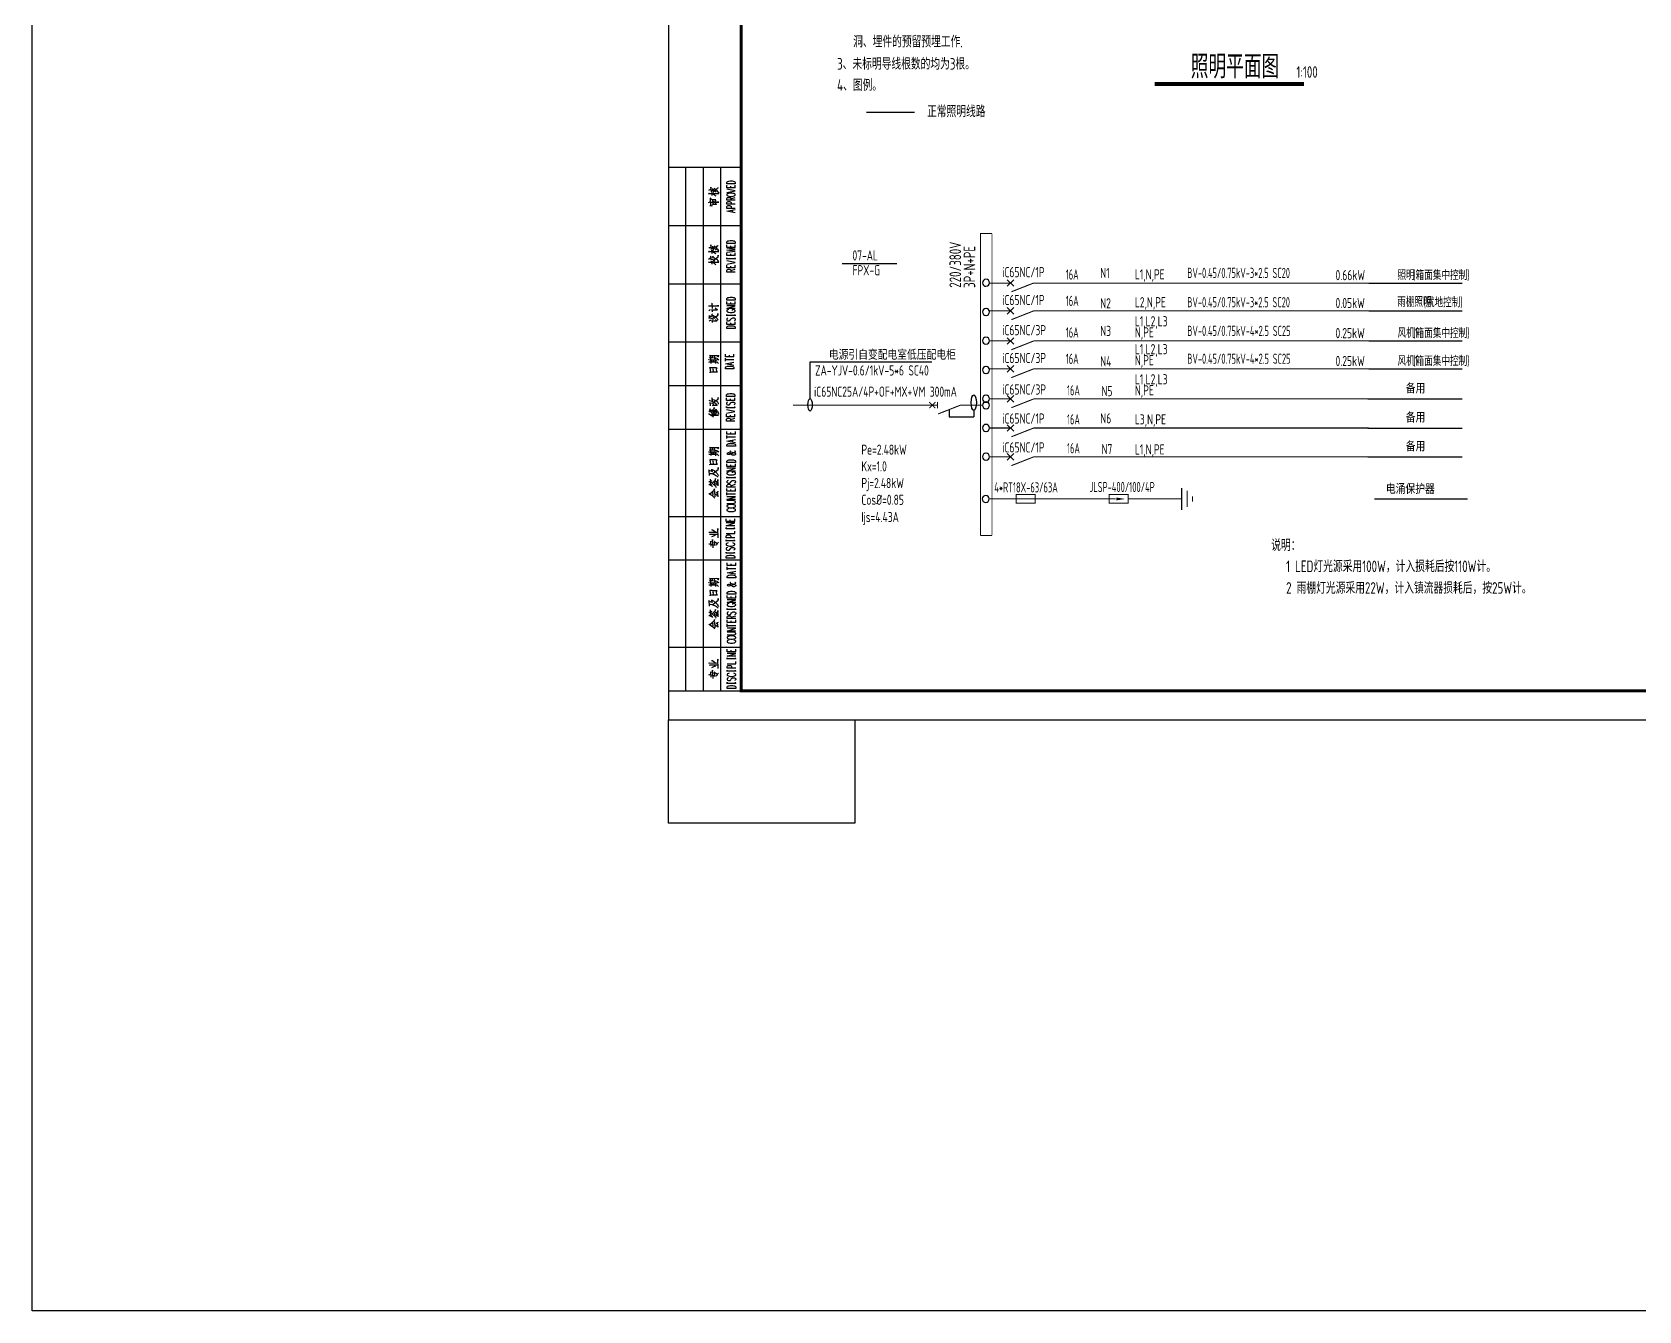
# Model space of a CAD drawing. Extents: x 4830845 to 5141198, y -443067 to -268177.
# Drawn here: x 4832605 to 4887868, y -443067 to -399080 of the extents above; entities that cross this region are included whole.
import ezdxf
from ezdxf.enums import TextEntityAlignment as Align

# ---------------------------------------------------------------- set-up
doc = ezdxf.new("R2010")
doc.units = 0
doc.header["$LTSCALE"] = 1000
doc.header["$MEASUREMENT"] = 0
doc.layers.get('0').update_dxf_attribs({"linetype": 'CONTINUOUS'})
doc.layers.add('_0', color=7, linetype='CONTINUOUS', lineweight=25)
for name, color, linetype in [('DIM_SYMB', 3, 'CONTINUOUS'), ('ELEMENT', 3, 'CONTINUOUS'), ('PUB_TITLE', 4, 'CONTINUOUS'), ('TEL_TAB', 7, 'CONTINUOUS'), ('WIRE-照明', 1, 'CONTINUOUS'), ('WIRE-系统', 4, 'CONTINUOUS'), ('建筑底图', 251, 'CONTINUOUS'), ('电气', 3, 'CONTINUOUS'), ('电气文字', 7, 'CONTINUOUS'), ('电气表格', 7, 'CONTINUOUS')]:
    doc.layers.add(name, color=color, linetype=linetype)
doc.styles.add('SCEI', font='sceie.shx', dxfattribs={"width": 0.75, "bigfont": 'sceic.shx'})
doc.styles.get("Standard").update_dxf_attribs({"font": 'GBENOR', "bigfont": 'GBCBIG'})

# ---------------------------------------------------------------- blocks, each defined once
blk = doc.blocks.new('A$C04D97144')
for p, q in [((6, 0), (6, 180)), ((12, 0), (12, 180)), ((18, 0), (18, 180)), ((0, 160), (25, 160)), ((0, 140), (25, 140)), ((0, 120), (25, 120)), ((0, 105), (25, 105)), ((0, 90), (25, 90)), ((0, 60), (25, 60)), ((0, 45), (25, 45)), ((0, 15), (25, 15))]:
    blk.add_line(p, q)
blk.add_lwpolyline([(0, 180), (0, 0), (25, 0), (25, 180)], close=True)
for points in [[(13.86, 172.15), (14.14, 172.35), (14.27, 172.38), (14.34, 172.35)], [(14.77, 171.68), (14.55, 173.26), (14.52, 173.14), (14.6, 172.92)], [(14.74, 172.24), (14.91, 172.21), (15.58, 171.72), (15.62, 171.68), (15.41, 172.54)], [(14.8, 171.44), (14.97, 170.34)], [(15.05, 172.71), (15.19, 172.68), (15.62, 172.35), (15.65, 172.32), (15.93, 172.07), (16.21, 171.79), (16.46, 171.47)], [(15.19, 171.05), (15.54, 171.41)], [(15.62, 172.92), (15.82, 172.82), (16.28, 172.49), (16.56, 172.15), (16.86, 171.79), (17.09, 171.47), (17.27, 171.22)], [(16.39, 172.38), (16.86, 172.95), (17.09, 173.06), (16.81, 172.89)], [(22.97, 174.41), (20.03, 174.41), (20.03, 174.9), (20.17, 175.1), (20.47, 175.24), (20.72, 175.32), (21.18, 175.38), (21.87, 175.38), (22.28, 175.32), (22.58, 175.24), (22.83, 175.1), (22.97, 174.9), (22.97, 174.41), (22.97, 174.41)], [(22.97, 173), (20.03, 173), (20.03, 173.91)], [(20.03, 171.46), (22.97, 172.02), (20.03, 172.59)], [(21.43, 173), (21.43, 173.56)], [(22.97, 173), (22.97, 173.91)], [(13.78, 167.95), (14.06, 168.13), (14.27, 168.19)], [(13.81, 170.94), (13.95, 171.05), (13.92, 171.02), (17.27, 171.02), (17, 170.98), (16.72, 171.02)], [(14.27, 166.93), (14.52, 166.93), (14.71, 166.88), (14.91, 166.82), (15.05, 166.76)], [(14.56, 166.93), (14.41, 169.49), (14.31, 169.43), (14.77, 169.08)], [(14.66, 168.06), (14.71, 168.13), (17.28, 168.09), (17.03, 168.05), (16.72, 168.09)], [(16.18, 168.75), (16.32, 168.86), (14.97, 169.04), (15.08, 169.08), (15.27, 167.31)], [(14.99, 171.05), (15.44, 170.8), (15.79, 170.59), (16.04, 170.42), (16.29, 170.2)], [(15.02, 167.18), (15.27, 167.25), (16.53, 167.36), (16.29, 167.32), (16.18, 168.75), (16.15, 168.58), (16.21, 168.27)], [(15.73, 167.59), (15.62, 168.61)], [(20.03, 170.48), (20.17, 170.34), (20.47, 170.2), (20.72, 170.14), (21.18, 170.06), (21.87, 170.06), (22.28, 170.14), (22.58, 170.2), (22.83, 170.34), (22.97, 170.48), (22.97, 170.77), (22.83, 170.91), (22.58, 171.05), (22.28, 171.11), (21.87, 171.19), (21.18, 171.19), (20.72, 171.11), (20.47, 171.05), (20.17, 170.91), (20.03, 170.77), (20.03, 170.48), (20.03, 170.48)], [(22.97, 168.74), (20.03, 168.74), (20.03, 169.37), (20.17, 169.57), (20.33, 169.65), (20.58, 169.71), (20.88, 169.71), (21.18, 169.65), (21.27, 169.57), (21.43, 169.37), (21.43, 168.74)], [(22.97, 167.34), (20.03, 167.34), (20.03, 167.97), (20.17, 168.17), (20.33, 168.24), (20.58, 168.31), (21.02, 168.31), (21.27, 168.24), (21.43, 168.17), (21.57, 167.97), (21.57, 167.34)], [(22.97, 165.93), (20.03, 165.93), (20.03, 166.57), (20.17, 166.77), (20.33, 166.84), (20.58, 166.92), (21.02, 166.92), (21.27, 166.84), (21.43, 166.77), (21.57, 166.57), (21.57, 165.93)], [(21.43, 169.23), (22.97, 169.71)], [(22.97, 164.39), (20.03, 164.95), (22.97, 165.52)], [(21.98, 164.61), (21.98, 165.3)], [(22.97, 153.91), (20.03, 153.91), (20.03, 154.4), (20.17, 154.6), (20.47, 154.74), (20.72, 154.82), (21.18, 154.88), (21.87, 154.88), (22.28, 154.82), (22.58, 154.74), (22.83, 154.6), (22.97, 154.4), (22.97, 153.91), (22.97, 153.91)], [(13.81, 151.05), (13.95, 151.16), (13.92, 151.13), (17.27, 151.13), (17, 151.1), (16.72, 151.13)], [(13.86, 152.26), (14.14, 152.46), (14.27, 152.49), (14.34, 152.46)], [(14.71, 148.1), (14.52, 149.54), (14.49, 149.43), (14.55, 149.29)], [(14.77, 151.79), (14.55, 153.37), (14.52, 153.26), (14.6, 153.03)], [(14.74, 152.35), (14.91, 152.32), (15.58, 151.84), (15.62, 151.79), (15.41, 152.67)], [(14.8, 151.55), (14.97, 150.45)], [(14.91, 149.01), (15.22, 149.35), (15.36, 149.43), (15.54, 149.54)], [(14.99, 151.16), (15.44, 150.91), (15.79, 150.7), (16.04, 150.53), (16.29, 150.31)], [(15.05, 152.82), (15.19, 152.81), (15.62, 152.46), (15.65, 152.43), (15.93, 152.18), (16.21, 151.9), (16.46, 151.58)], [(15.19, 151.16), (15.54, 151.52)], [(15.62, 153.03), (15.82, 152.95), (16.28, 152.6), (16.56, 152.26), (16.86, 151.9), (17.09, 151.58), (17.27, 151.33)], [(15.73, 148.21), (15.79, 148.3), (17.09, 149.29), (17.12, 149.82), (17.03, 149.32), (16.92, 149.18)], [(16.39, 152.49), (16.86, 153.06), (17.09, 153.17), (16.81, 153)], [(22.97, 152.51), (20.03, 152.51), (20.03, 153.42)], [(20.03, 150.83), (22.97, 151.18), (20.03, 151.52), (22.97, 151.88), (20.03, 152.23)], [(22.97, 149.7), (20.03, 149.7), (20.03, 150.61)], [(21.43, 152.51), (21.43, 153.06)], [(21.43, 149.7), (21.43, 150.26)], [(22.97, 152.51), (22.97, 153.42)], [(22.97, 149.7), (22.97, 150.61)], [(13.81, 148.52), (14.06, 148.69), (14.23, 148.76), (14.41, 148.76)], [(13.81, 147.36), (13.98, 147.5), (13.92, 147.45), (17.27, 147.45), (17.06, 147.39), (16.78, 147.45)], [(14.74, 147.84), (14.94, 146.76)], [(14.91, 148.47), (15.13, 148.44), (15.54, 148.16), (15.82, 147.95), (15.93, 147.84)], [(14.94, 147.45), (15.33, 147.28), (15.68, 147.08), (15.99, 146.89), (16.28, 146.65)], [(15.08, 147.47), (15.44, 147.88)], [(15.33, 148.98), (15.57, 149.01), (15.96, 148.83), (16.28, 148.66), (16.53, 148.47), (16.72, 148.3), (16.92, 148.13), (17.09, 147.92), (17.27, 147.67)], [(20.03, 148.52), (20.03, 148.98), (20.03, 148.71), (22.89, 148.71), (22.89, 148.52), (22.89, 148.98)], [(20.03, 146.76), (22.97, 147.33), (20.03, 147.89)], [(22.97, 145.5), (20.03, 145.5), (20.03, 146.42)], [(22.97, 144.03), (20.03, 144.03), (20.03, 144.67), (20.17, 144.88), (20.33, 144.94), (20.58, 145.02), (20.88, 145.02), (21.18, 144.94), (21.27, 144.88), (21.43, 144.67), (21.43, 144.03)], [(21.43, 145.5), (21.43, 146.07)], [(21.43, 144.53), (22.97, 145.02)], [(22.97, 145.5), (22.97, 146.42)], [(15.13, 131.49), (14.99, 133.33), (14.97, 133.22), (15.02, 132.98)], [(22.97, 134.41), (20.03, 134.41), (20.03, 134.9), (20.17, 135.1), (20.47, 135.25), (20.72, 135.31), (21.18, 135.39), (21.87, 135.39), (22.28, 135.31), (22.58, 135.25), (22.83, 135.1), (22.97, 134.9), (22.97, 134.41), (22.97, 134.41)], [(22.97, 133), (20.03, 133), (20.03, 133.91)], [(21.43, 133), (21.43, 133.56)], [(22.97, 133), (22.97, 133.91)], [(13.78, 132.37), (13.98, 132.39), (17.28, 132.39), (17.06, 132.37), (16.78, 132.39)], [(13.86, 130.75), (14.14, 130.97), (14.28, 131.08), (14.45, 131.15)], [(13.92, 128.22), (14.17, 128.26), (14.45, 128.26), (14.71, 128.19), (14.97, 128.11), (15.13, 128), (15.27, 127.89), (15.41, 127.75)], [(13.98, 127.12), (14.38, 127.45), (14.55, 127.52)], [(14.14, 128.29), (14.09, 129.06), (14, 128.99), (14.23, 128.9), (14.42, 128.9), (14.6, 128.9), (14.8, 128.9), (14.88, 128.93), (14.97, 128.99), (14.99, 129.1), (15.02, 129.24), (15.02, 129.45), (14.99, 129.56), (14.94, 129.64)], [(15.16, 126.7), (15.05, 127.45), (14.94, 127.34), (15.16, 127.31), (16.67, 127.3), (16.78, 127.16), (16.18, 127.75)], [(15.13, 130.33), (15.02, 131.11), (14.97, 131.07), (16.72, 131), (16.84, 130.89), (16.04, 131.66)], [(15.51, 128.11), (15.36, 129.21), (15.27, 129.13), (15.51, 129.02), (15.79, 128.88), (16.01, 128.74), (16.21, 128.6), (16.46, 128.37), (16.7, 128.11), (16.89, 127.86), (17.03, 127.66), (17.12, 127.49)], [(15.76, 128.08), (15.76, 128.15), (17, 129.2), (17.03, 129.73), (16.95, 129.2), (16.84, 129.06)], [(22.97, 131.46), (20.03, 131.46), (22.97, 132.45), (20.03, 132.45)], [(20.72, 131.19), (20.47, 131.11), (20.17, 130.97), (20.03, 130.83), (20.03, 130.55), (20.17, 130.42), (20.47, 130.28), (20.72, 130.2), (21.18, 130.14), (21.87, 130.14), (22.28, 130.2), (22.58, 130.28), (22.83, 130.42), (22.97, 130.55), (22.97, 130.83), (22.83, 130.97), (22.58, 131.11), (22.28, 131.19), (21.87, 131.19), (21.87, 130.83)], [(20.03, 129.02), (20.03, 129.48), (20.03, 129.21), (22.89, 129.21), (22.89, 129.02), (22.89, 129.48)], [(20.47, 128.24), (20.17, 128.1), (20.03, 127.89), (20.03, 127.61), (20.17, 127.41), (20.47, 127.27), (20.72, 127.27), (21.02, 127.33), (21.18, 127.41), (21.27, 127.55), (21.57, 127.97), (21.73, 128.1), (21.87, 128.18), (22.12, 128.24), (22.58, 128.24), (22.83, 128.1), (22.97, 127.89), (22.97, 127.61), (22.83, 127.41), (22.58, 127.27)], [(22.97, 126.01), (20.03, 126.01), (20.03, 126.92)], [(22.97, 124.61), (20.03, 124.61), (20.03, 125.1), (20.17, 125.3), (20.47, 125.44), (20.72, 125.52), (21.18, 125.58), (21.87, 125.58), (22.28, 125.52), (22.58, 125.44), (22.83, 125.3), (22.97, 125.1), (22.97, 124.61), (22.97, 124.61)], [(21.43, 126.01), (21.43, 126.56)], [(22.97, 126.01), (22.97, 126.92)], [(13.75, 113.87), (13.92, 113.91), (16.13, 113.83)], [(13.92, 113.06), (14.09, 113.13), (16.21, 113.13)], [(14.14, 114.51), (14.45, 114.6), (15.08, 114.6), (15.76, 114.57), (16.18, 114.51), (16.64, 114.37), (16.92, 114.2), (17.34, 113.88)], [(14.17, 109.58), (14.45, 109.64), (15.08, 109.67), (15.73, 109.69), (15.82, 109.69), (16.28, 109.69), (16.86, 109.69), (16.67, 109.69), (16.5, 110.8), (16.7, 111.02), (16.43, 111.08), (16.1, 111.08), (15.44, 111.12), (14.77, 111.13), (14.2, 111.13), (14.28, 111.16), (14.49, 109.67)], [(14.49, 114.6), (14.34, 115.45), (14.27, 115.36), (15.13, 115.36), (15.19, 115.36), (16.46, 115.39), (16.95, 115.36), (17.23, 115.33), (17.31, 115.31), (16.95, 114.89), (17.2, 115.28)], [(14.69, 112.61), (14.52, 114.29)], [(15.16, 113.16), (15.08, 113.66)], [(15.19, 114.62), (15.11, 115.11)], [(15.51, 109.69), (15.33, 110.8), (15.3, 110.69), (15.41, 110.42)], [(15.65, 113.17), (15.57, 113.63)], [(15.93, 114.57), (15.93, 114.62), (15.85, 115.07)], [(16.29, 112.53), (16.07, 114.29), (16.04, 114.2), (16.13, 114.09)], [(16.39, 113.63), (16.72, 113.94), (16.86, 113.94), (16.61, 113.83)], [(16.46, 113.17), (16.61, 113.16), (16.89, 112.92), (17.09, 112.72), (17.23, 112.53)], [(22.54, 114.92), (19.59, 114.92), (19.59, 115.83)], [(19.59, 113.44), (19.59, 114.43)], [(19.59, 113.94), (22.54, 113.94)], [(22.54, 111.9), (19.59, 112.47), (22.54, 113.03)], [(22.54, 110.72), (19.59, 110.72), (19.59, 111.21), (19.75, 111.41), (20.05, 111.56), (20.3, 111.63), (20.75, 111.7), (21.44, 111.7), (21.85, 111.63), (22.15, 111.56), (22.4, 111.41), (22.54, 111.21), (22.54, 110.72), (22.54, 110.72)], [(21, 114.92), (21, 115.48)], [(21.55, 112.12), (21.55, 112.81)], [(22.54, 114.92), (22.54, 115.83)], [(13.84, 99.93), (14.17, 99.88), (14.63, 99.71), (15.11, 99.49), (15.41, 99.32), (15.65, 99.21), (15.85, 99.08)], [(15.16, 99.49), (14.99, 100.76), (14.97, 100.62), (15.02, 100.39)], [(15.11, 100.2), (15.27, 100.2), (15.73, 100.07), (15.99, 99.96), (16.21, 99.85), (16.42, 99.71), (16.61, 99.54), (16.81, 99.35), (16.95, 99.11), (17.09, 98.89), (17.14, 98.72), (17.2, 98.55)], [(15.54, 99.35), (15.57, 99.43), (17.09, 100.31), (17.12, 100.84), (17.03, 100.34), (16.86, 100.2)], [(22.86, 101.27), (19.92, 101.27), (19.92, 101.75), (20.06, 101.97), (20.36, 102.11), (20.61, 102.18), (21.07, 102.24), (21.76, 102.24), (22.17, 102.18), (22.47, 102.11), (22.72, 101.97), (22.86, 101.75), (22.86, 101.27), (22.86, 101.27)], [(22.86, 99.87), (19.92, 99.87), (19.92, 100.78)], [(21.32, 99.87), (21.32, 100.43)], [(22.86, 99.87), (22.86, 100.78)], [(13.78, 95.27), (13.95, 95.23), (14.41, 94.98), (14.45, 94.98), (14.8, 94.75), (15.08, 94.56), (15.3, 94.35), (15.51, 94.18)], [(13.84, 96.29), (14.27, 96.08), (14.6, 95.91), (14.85, 95.72), (14.91, 95.69), (15.11, 95.55)], [(14.38, 96.02), (14.41, 96.14), (14.28, 96.99), (14.23, 96.93), (14.63, 96.65), (14.97, 96.4), (15.19, 96.16), (15.4, 95.91), (15.58, 95.66), (15.71, 95.49)], [(14.49, 98.06), (14.34, 99.21), (14.27, 99.08), (15.25, 98.94), (15.25, 99.08), (15.36, 98.23), (15.11, 98.19), (15.41, 98.23), (16.7, 98.2)], [(14.66, 95.91), (14.69, 96.02), (15.71, 97.13), (15.68, 97.5), (15.68, 97.13), (15.57, 96.99)], [(14.74, 94.86), (17.23, 94.86), (17, 94.81), (16.57, 94.86)], [(14.83, 95.3), (16.46, 95.3), (16.28, 95.27), (16.13, 95.3)], [(15.41, 96.4), (15.51, 96.36), (15.54, 96.33), (15.76, 96.05), (15.96, 95.83), (16.1, 95.63)], [(15.76, 96.62), (15.87, 96.57), (15.93, 96.54), (16.21, 96.22), (16.24, 96.16), (16.39, 96), (16.53, 95.77), (16.67, 95.55)], [(16.81, 98.12), (16.04, 99)], [(16.1, 96.88), (16.29, 96.79), (16.57, 96.47), (16.81, 96.19), (16.95, 95.91), (17.12, 95.63), (17.23, 95.38), (17.28, 95.17)], [(20.36, 99.3), (20.06, 99.16), (19.92, 98.96), (19.92, 98.67), (20.06, 98.47), (20.36, 98.33), (20.61, 98.33), (20.91, 98.39), (21.07, 98.47), (21.16, 98.61), (21.46, 99.02), (21.62, 99.16), (21.76, 99.24), (22.01, 99.3), (22.47, 99.3), (22.72, 99.16), (22.86, 98.96), (22.86, 98.67), (22.72, 98.47), (22.47, 98.33)], [(19.92, 97.28), (19.92, 97.75), (19.92, 97.48), (22.78, 97.48), (22.78, 97.28), (22.78, 97.75)], [(19.92, 95.53), (22.86, 96.08), (19.92, 96.65)], [(22.86, 94.26), (19.92, 94.26), (19.92, 95.17)], [(21.32, 94.26), (21.32, 94.83)], [(22.86, 94.26), (22.86, 95.17)], [(22.86, 92.8), (19.92, 92.8), (19.92, 93.43), (20.06, 93.63), (20.22, 93.71), (20.47, 93.77), (20.77, 93.77), (21.07, 93.71), (21.16, 93.63), (21.32, 93.43), (21.32, 92.8)], [(23.05, 88.31), (20.09, 88.31), (20.09, 89.22)], [(21.32, 93.29), (22.86, 93.77)], [(21.49, 88.31), (21.49, 88.87)], [(23.05, 88.31), (23.05, 89.22)], [(14.14, 82.82), (14.45, 82.9), (15.08, 82.9), (15.76, 82.89), (16.18, 82.82), (16.64, 82.68), (16.92, 82.51), (17.34, 82.19)], [(14.49, 82.9), (14.34, 83.77), (14.27, 83.67), (15.13, 83.67), (15.19, 83.67), (16.46, 83.7), (16.95, 83.67), (17.23, 83.64), (17.31, 83.62), (16.95, 83.2), (17.2, 83.59)], [(15.19, 82.93), (15.11, 83.42)], [(15.93, 82.89), (15.93, 82.93), (15.85, 83.39)], [(20.09, 86.83), (20.09, 87.82)], [(20.09, 87.33), (23.05, 87.33)], [(23.05, 85.29), (20.09, 85.86), (23.05, 86.42)], [(23.05, 84.11), (20.09, 84.11), (20.09, 84.6), (20.25, 84.8), (20.55, 84.94), (20.8, 85.02), (21.26, 85.09), (21.95, 85.09), (22.34, 85.02), (22.65, 84.94), (22.89, 84.8), (23.05, 84.6), (23.05, 84.11), (23.05, 84.11)], [(22.04, 85.51), (22.04, 86.2)], [(13.75, 82.18), (13.92, 82.23), (16.13, 82.15)], [(13.92, 81.38), (14.09, 81.44), (16.21, 81.44)], [(14.17, 77.89), (14.45, 77.95), (15.08, 77.98), (15.73, 78), (15.82, 78), (16.28, 78), (16.86, 78), (16.67, 78), (16.5, 79.12), (16.7, 79.34), (16.43, 79.4), (16.1, 79.4), (15.44, 79.43), (14.77, 79.45), (14.2, 79.45), (14.28, 79.48), (14.49, 77.98)], [(14.69, 80.92), (14.52, 82.6)], [(15.16, 81.46), (15.08, 81.97)], [(15.51, 78), (15.33, 79.12), (15.3, 79.01), (15.41, 78.74)], [(15.65, 81.49), (15.57, 81.94)], [(16.29, 80.84), (16.07, 82.6), (16.04, 82.51), (16.13, 82.4)], [(16.39, 81.94), (16.72, 82.26), (16.86, 82.26), (16.61, 82.15)], [(16.46, 81.49), (16.61, 81.46), (16.89, 81.24), (17.09, 81.03), (17.23, 80.84)], [(21.35, 82.43), (21.26, 82.43), (21.1, 82.35), (21.1, 82.29), (21.26, 82.21), (21.49, 82.15), (22.2, 82.01), (22.65, 81.87), (22.89, 81.72), (23.05, 81.58), (23.05, 81.3), (22.89, 81.17), (22.75, 81.1), (22.5, 81.03), (22.2, 81.03), (21.95, 81.1), (21.79, 81.17), (21.26, 81.66), (21.1, 81.72), (20.8, 81.8), (20.55, 81.8), (20.25, 81.72), (20.09, 81.58), (20.25, 81.44), (20.55, 81.38), (20.8, 81.38), (21.26, 81.44), (21.65, 81.58), (22.65, 81.94), (22.89, 82.08), (23.05, 82.21), (23.05, 82.35), (22.89, 82.43), (22.75, 82.43)], [(23.05, 78.5), (20.09, 78.5), (20.09, 78.99), (20.25, 79.21), (20.55, 79.35), (20.8, 79.41), (21.26, 79.49), (21.95, 79.49), (22.34, 79.41), (22.65, 79.35), (22.89, 79.21), (23.05, 78.99), (23.05, 78.5), (23.05, 78.5)], [(23.05, 77.11), (20.09, 77.11), (20.09, 78.02)], [(21.49, 77.11), (21.49, 77.67)], [(23.05, 77.11), (23.05, 78.02)], [(14.14, 74.09), (14, 76.02), (13.89, 75.88), (14.06, 75.82), (14.6, 75.63), (15.13, 75.42), (15.08, 75.38), (15.08, 75.42), (14.97, 76.24), (14.88, 76.16), (15.19, 76.02), (15.47, 75.88), (15.68, 75.77), (15.85, 75.63), (16.13, 75.42), (16.35, 75.24), (16.57, 75), (16.72, 74.8), (16.89, 74.54), (17.06, 74.26), (17.2, 74.04)], [(13.92, 72), (14.06, 72.03), (14.85, 71.69)], [(14.23, 74.8), (14.38, 74.8), (14.91, 74.69), (15.22, 74.61), (15.54, 74.5), (15.87, 74.36), (16.15, 74.18), (16.5, 73.98), (16.75, 73.79), (16.98, 73.55), (17.09, 73.44)], [(14.56, 71.83), (14.42, 72.85)], [(14.6, 72.14), (15.05, 72.39)], [(15.05, 71.43), (16.13, 72.56), (16.13, 73.02), (16.1, 72.56), (15.9, 72.33)], [(15.22, 74.69), (17.12, 76.16), (17.12, 76.76), (17.06, 76.23), (17.03, 76.16), (16.81, 75.94)], [(15.76, 71.86), (15.87, 70.95)], [(16.07, 72.08), (16.28, 72.08), (17.06, 71.75)], [(17.14, 70.46), (17, 72.63), (17, 72.49), (17.03, 72.17)], [(23.05, 75.57), (20.09, 75.57), (23.05, 76.56), (20.09, 76.56)], [(20.8, 75.28), (20.55, 75.22), (20.25, 75.08), (20.09, 74.94), (20.09, 74.65), (20.25, 74.51), (20.55, 74.37), (20.8, 74.31), (21.26, 74.23), (21.95, 74.23), (22.34, 74.31), (22.65, 74.37), (22.89, 74.51), (23.05, 74.65), (23.05, 74.94), (22.89, 75.08), (22.65, 75.22), (22.34, 75.28), (21.95, 75.28), (21.95, 74.94)], [(20.55, 72.35), (20.25, 72.2), (20.09, 72), (20.09, 71.72), (20.25, 71.51), (20.55, 71.37), (20.8, 71.37), (21.1, 71.43), (21.26, 71.51), (21.35, 71.65), (21.65, 72.06), (21.79, 72.2), (21.95, 72.28), (22.2, 72.35), (22.65, 72.35), (22.89, 72.2), (23.05, 72), (23.05, 71.72), (22.89, 71.51), (22.65, 71.37)], [(20.11, 73.11), (20.11, 73.59), (20.11, 73.32), (22.95, 73.32), (22.95, 73.11), (22.95, 73.59)], [(13.89, 67.85), (14.03, 67.84), (14.49, 67.57), (14.97, 67.24), (15.27, 66.96), (15.62, 66.61), (15.93, 66.27)], [(13.92, 70.95), (14.12, 70.92), (14.55, 70.7), (14.88, 70.49), (15.16, 70.27)], [(14.23, 67.74), (15.76, 69.05), (15.76, 69.08), (15.79, 69.5), (15.71, 69.05), (15.57, 68.87)], [(14.49, 70.73), (14.41, 71.54)], [(14.52, 70.92), (14.94, 71.12)], [(14.85, 71.48), (14.99, 71.47), (15.51, 71.01), (15.57, 70.98), (15.82, 70.74), (16.13, 70.35), (16.28, 70.16), (16.42, 69.96)], [(15.4, 67.27), (15.4, 67.29), (15.4, 67.35), (15.27, 68.26), (15.27, 68.13), (15.33, 67.99)], [(16.04, 66.69), (16.07, 66.82), (15.9, 68.76), (15.87, 68.65), (15.9, 68.54)], [(16.04, 71.37), (16.46, 71.48), (16.7, 71.43), (16.39, 71.43)], [(16.13, 67.63), (16.24, 67.6), (16.78, 67.18), (17.09, 66.93), (17.12, 66.83), (16.86, 68.4), (16.39, 67.99)], [(16.28, 70.84), (16.64, 70.98), (16.81, 70.98), (16.57, 70.95)], [(16.86, 68.4), (17, 68.51), (17.17, 68.59)], [(23.05, 70.04), (20.09, 70.04), (20.09, 70.66), (20.25, 70.88), (20.39, 70.95), (20.64, 71.03), (20.94, 71.03), (21.26, 70.95), (21.35, 70.88), (21.49, 70.66), (21.49, 70.04)], [(23.05, 68.7), (20.09, 68.7), (20.09, 69.61)], [(20.09, 67.24), (20.09, 68.21)], [(20.09, 67.73), (23.05, 67.73)], [(23.05, 65.76), (20.09, 65.76), (23.05, 66.75), (20.09, 66.75)], [(21.49, 70.52), (23.05, 71.03)], [(21.49, 68.7), (21.49, 69.27)], [(23.05, 68.7), (23.05, 69.61)], [(20.09, 64.44), (22.2, 64.44), (22.65, 64.51), (22.89, 64.65), (23.05, 64.85), (23.05, 64.99), (22.89, 65.21), (22.65, 65.35), (22.2, 65.42), (20.09, 65.42)], [(20.09, 63.39), (20.25, 63.25), (20.55, 63.11), (20.8, 63.05), (21.26, 62.97), (21.95, 62.97), (22.34, 63.05), (22.65, 63.11), (22.89, 63.25), (23.05, 63.39), (23.05, 63.67), (22.89, 63.81), (22.65, 63.94), (22.34, 64.02), (21.95, 64.08), (21.26, 64.08), (20.8, 64.02), (20.55, 63.94), (20.25, 63.81), (20.09, 63.67), (20.09, 63.39), (20.09, 63.39)], [(20.8, 62.68), (20.55, 62.62), (20.25, 62.48), (20.09, 62.34), (20.09, 62.06), (20.25, 61.91), (20.55, 61.77), (20.8, 61.71), (21.26, 61.63), (21.95, 61.63), (22.34, 61.71), (22.65, 61.77), (22.89, 61.91), (23.05, 62.06), (23.05, 62.34), (22.89, 62.48), (22.65, 62.62), (22.34, 62.68)], [(14.8, 55.44), (15.16, 55.38), (15.71, 55.02), (16.28, 54.56)], [(17.12, 52.63), (16.98, 55.83), (16.95, 55.69), (17, 55.38)], [(22.81, 58.27), (19.86, 58.27), (19.86, 59.18)], [(22.81, 56.73), (19.86, 56.73), (22.81, 57.72), (19.86, 57.72)], [(19.87, 55.68), (19.87, 56.15), (19.87, 55.88), (22.72, 55.88), (22.72, 55.68), (22.72, 56.15)], [(21.26, 58.27), (21.26, 58.83)], [(22.81, 58.27), (22.81, 59.18)], [(13.84, 50.54), (14.06, 50.56), (15.11, 50.34), (16.04, 50.08), (15.99, 50.02), (15.79, 51.39), (15.71, 51.36), (16.84, 50.68)], [(13.86, 54.53), (14.09, 54.59), (17.03, 54.53)], [(14.06, 53.82), (14.31, 53.87), (17.06, 53.87)], [(14.74, 49.71), (14.55, 51.5), (14.55, 51.39), (14.6, 51.18)], [(14.91, 53.02), (15.85, 53.43), (16.15, 53.48)], [(15.36, 49.2), (15.19, 52.03), (15.16, 51.89), (15.19, 51.72)], [(16.46, 50.05), (16.7, 50.4), (16.84, 50.62), (16.98, 50.87), (17.09, 51.01), (17.23, 51.11)], [(19.86, 54.07), (22.81, 54.07), (22.81, 54.91)], [(22.81, 52.6), (19.86, 52.6), (19.86, 53.23), (20.01, 53.45), (20.16, 53.51), (20.41, 53.59), (20.86, 53.59), (21.11, 53.51), (21.26, 53.45), (21.41, 53.23), (21.41, 52.6)], [(20.56, 50.85), (20.31, 50.78), (20.01, 50.65), (19.86, 50.51), (19.86, 50.23), (20.01, 50.08), (20.31, 49.94), (20.56, 49.88), (21.02, 49.8), (21.71, 49.8), (22.1, 49.88), (22.42, 49.94), (22.65, 50.08), (22.81, 50.23), (22.81, 50.51), (22.65, 50.65), (22.42, 50.78), (22.1, 50.85)], [(19.87, 51.48), (19.87, 51.95), (19.87, 51.69), (22.72, 51.69), (22.72, 51.48), (22.72, 51.95)], [(20.31, 49.31), (20.01, 49.17), (19.86, 48.97), (19.86, 48.69), (20.01, 48.47), (20.31, 48.34), (20.56, 48.34), (20.86, 48.4), (21.02, 48.47), (21.11, 48.61), (21.41, 49.03), (21.55, 49.17), (21.71, 49.24), (21.96, 49.31), (22.42, 49.31), (22.65, 49.17), (22.81, 48.97), (22.81, 48.69), (22.65, 48.47), (22.42, 48.34)], [(22.81, 45.67), (19.86, 45.67), (19.86, 46.16), (20.01, 46.38), (20.31, 46.52), (20.56, 46.58), (21.02, 46.66), (21.71, 46.66), (22.1, 46.58), (22.42, 46.52), (22.65, 46.38), (22.81, 46.16), (22.81, 45.67), (22.81, 45.67)], [(19.87, 47.29), (19.87, 47.74), (19.87, 47.48), (22.72, 47.48), (22.72, 47.29), (22.72, 47.74)], [(14.49, 37.91), (14.34, 38.76), (14.27, 38.68), (15.13, 38.68), (15.19, 38.68), (16.46, 38.71), (16.95, 38.68), (17.23, 38.65), (17.31, 38.62), (16.95, 38.19), (17.2, 38.59)], [(23.13, 43.08), (20.19, 43.08), (20.19, 43.99)], [(20.19, 41.62), (20.19, 42.59)], [(20.19, 42.1), (23.13, 42.1)], [(23.13, 40.08), (20.19, 40.63), (23.13, 41.19)], [(23.13, 38.88), (20.19, 38.88), (20.19, 39.37), (20.33, 39.58), (20.63, 39.72), (20.88, 39.79), (21.33, 39.86), (22.03, 39.86), (22.43, 39.79), (22.73, 39.72), (22.98, 39.58), (23.13, 39.37), (23.13, 38.88), (23.13, 38.88)], [(21.59, 43.08), (21.59, 43.64)], [(22.14, 40.28), (22.14, 40.97)], [(23.13, 43.08), (23.13, 43.99)], [(13.75, 37.17), (13.92, 37.23), (16.13, 37.14)], [(13.92, 36.39), (14.09, 36.43), (16.21, 36.43)], [(14.14, 37.83), (14.45, 37.91), (15.08, 37.91), (15.76, 37.88), (16.18, 37.83), (16.64, 37.69), (16.92, 37.52), (17.34, 37.2)], [(14.17, 32.9), (14.45, 32.95), (15.08, 32.98), (15.73, 33.01), (15.82, 33.01), (16.28, 33.01), (16.86, 33.01), (16.67, 33.01), (16.5, 34.11), (16.7, 34.34), (16.43, 34.39), (16.1, 34.39), (15.44, 34.42), (14.77, 34.45), (14.2, 34.45), (14.28, 34.49), (14.49, 32.98)], [(14.69, 35.93), (14.52, 37.6)], [(15.16, 36.46), (15.08, 36.98)], [(15.19, 37.94), (15.11, 38.43)], [(15.51, 33.01), (15.33, 34.11), (15.3, 34), (15.41, 33.75)], [(15.65, 36.5), (15.57, 36.95)], [(15.93, 37.88), (15.93, 37.94), (15.85, 38.4)], [(16.29, 35.84), (16.07, 37.6), (16.04, 37.52), (16.13, 37.41)], [(16.39, 36.95), (16.72, 37.27), (16.86, 37.27), (16.61, 37.14)], [(16.46, 36.5), (16.61, 36.46), (16.89, 36.24), (17.09, 36.04), (17.23, 35.84)], [(21.43, 37.2), (21.33, 37.2), (21.18, 37.12), (21.18, 37.06), (21.33, 36.98), (21.59, 36.92), (22.28, 36.78), (22.73, 36.64), (22.98, 36.5), (23.13, 36.35), (23.13, 36.09), (22.98, 35.95), (22.83, 35.87), (22.58, 35.8), (22.28, 35.8), (22.03, 35.87), (21.88, 35.95), (21.33, 36.43), (21.18, 36.5), (20.88, 36.57), (20.63, 36.57), (20.33, 36.5), (20.19, 36.35), (20.33, 36.21), (20.63, 36.15), (20.88, 36.15), (21.33, 36.21), (21.73, 36.35), (22.73, 36.72), (22.98, 36.86), (23.13, 36.98), (23.13, 37.12), (22.98, 37.2), (22.83, 37.2)], [(23.13, 33.28), (20.19, 33.28), (20.19, 33.78), (20.33, 33.98), (20.63, 34.12), (20.88, 34.19), (21.33, 34.27), (22.03, 34.27), (22.43, 34.19), (22.73, 34.12), (22.98, 33.98), (23.13, 33.78), (23.13, 33.28), (23.13, 33.28)], [(14.14, 29.1), (14, 31.03), (13.89, 30.89), (14.06, 30.82), (14.6, 30.62), (15.13, 30.43), (15.08, 30.37), (15.08, 30.43), (14.97, 31.25), (14.88, 31.17), (15.19, 31.03), (15.47, 30.89), (15.68, 30.76), (15.85, 30.62), (16.13, 30.43), (16.35, 30.23), (16.57, 30.01), (16.72, 29.8), (16.89, 29.55), (17.06, 29.27), (17.2, 29.03)], [(14.23, 29.8), (14.38, 29.8), (14.91, 29.69), (15.22, 29.6), (15.54, 29.49), (15.87, 29.35), (16.15, 29.18), (16.5, 28.99), (16.75, 28.78), (16.98, 28.56), (17.09, 28.45)], [(14.56, 26.83), (14.42, 27.86)], [(15.05, 26.43), (16.13, 27.57), (16.13, 28.01), (16.1, 27.57), (15.9, 27.34)], [(15.22, 29.69), (17.12, 31.17), (17.12, 31.77), (17.06, 31.22), (17.03, 31.17), (16.81, 30.93)], [(23.13, 31.88), (20.19, 31.88), (20.19, 32.79)], [(23.13, 30.34), (20.19, 30.34), (23.13, 31.33), (20.19, 31.33)], [(20.88, 30.06), (20.63, 29.99), (20.33, 29.85), (20.19, 29.71), (20.19, 29.43), (20.33, 29.29), (20.63, 29.14), (20.88, 29.08), (21.33, 29.02), (22.03, 29.02), (22.43, 29.08), (22.73, 29.14), (22.98, 29.29), (23.13, 29.43), (23.13, 29.71), (22.98, 29.85), (22.73, 29.99), (22.43, 30.06), (22.03, 30.06), (22.03, 29.71)], [(20.19, 27.89), (20.19, 28.36), (20.19, 28.09), (23.05, 28.09), (23.05, 27.89), (23.05, 28.36)], [(21.59, 31.88), (21.59, 32.44)], [(23.13, 31.88), (23.13, 32.79)], [(13.89, 22.86), (14.03, 22.83), (14.49, 22.58), (14.97, 22.23), (15.27, 21.95), (15.62, 21.62), (15.93, 21.27)], [(13.92, 26.99), (14.06, 27.02), (14.85, 26.69)], [(13.92, 25.95), (14.12, 25.92), (14.55, 25.69), (14.88, 25.5), (15.16, 25.26)], [(14.23, 22.75), (15.76, 24.05), (15.76, 24.09), (15.79, 24.51), (15.71, 24.05), (15.57, 23.88)], [(14.49, 25.72), (14.41, 26.55)], [(14.52, 25.92), (14.94, 26.13)], [(14.6, 27.15), (15.05, 27.4)], [(14.85, 26.49), (14.99, 26.46), (15.51, 26), (15.57, 25.99), (15.82, 25.75), (16.13, 25.36), (16.28, 25.15), (16.42, 24.97)], [(15.4, 22.26), (15.4, 22.29), (15.4, 22.36), (15.27, 23.25), (15.27, 23.14), (15.33, 23)], [(15.76, 26.85), (15.87, 25.95)], [(16.04, 21.7), (16.07, 21.81), (15.9, 23.77), (15.87, 23.66), (15.9, 23.54)], [(16.04, 26.38), (16.46, 26.49), (16.7, 26.43), (16.39, 26.43)], [(16.07, 27.09), (16.28, 27.09), (17.06, 26.74)], [(16.13, 22.64), (16.24, 22.61), (16.78, 22.18), (17.09, 21.93), (17.12, 21.84), (16.86, 23.39), (16.39, 23)], [(16.28, 25.84), (16.64, 25.99), (16.81, 25.99), (16.57, 25.95)], [(16.86, 23.39), (17, 23.52), (17.17, 23.6)], [(17.14, 25.47), (17, 27.62), (17, 27.48), (17.03, 27.16)], [(20.63, 27.12), (20.33, 26.98), (20.19, 26.77), (20.19, 26.49), (20.33, 26.28), (20.63, 26.14), (20.88, 26.14), (21.18, 26.21), (21.33, 26.28), (21.43, 26.43), (21.73, 26.83), (21.88, 26.98), (22.03, 27.05), (22.28, 27.12), (22.73, 27.12), (22.98, 26.98), (23.13, 26.77), (23.13, 26.49), (22.98, 26.28), (22.73, 26.14)], [(23.13, 24.81), (20.19, 24.81), (20.19, 25.44), (20.33, 25.66), (20.49, 25.72), (20.74, 25.8), (21.04, 25.8), (21.33, 25.72), (21.43, 25.66), (21.59, 25.44), (21.59, 24.81)], [(23.13, 23.49), (20.19, 23.49), (20.19, 24.38)], [(20.19, 22.01), (20.19, 22.99)], [(20.19, 22.5), (23.13, 22.5)], [(21.59, 25.3), (23.13, 25.8)], [(21.59, 23.49), (21.59, 24.04)], [(23.13, 23.49), (23.13, 24.38)], [(23.13, 20.54), (20.19, 20.54), (23.13, 21.52), (20.19, 21.52)], [(20.19, 19.22), (22.28, 19.22), (22.73, 19.28), (22.98, 19.42), (23.13, 19.62), (23.13, 19.77), (22.98, 19.99), (22.73, 20.13), (22.28, 20.19), (20.19, 20.19)], [(20.19, 18.16), (20.33, 18.02), (20.63, 17.88), (20.88, 17.82), (21.33, 17.74), (22.03, 17.74), (22.43, 17.82), (22.73, 17.88), (22.98, 18.02), (23.13, 18.16), (23.13, 18.45), (22.98, 18.59), (22.73, 18.73), (22.43, 18.79), (22.03, 18.85), (21.33, 18.85), (20.88, 18.79), (20.63, 18.73), (20.33, 18.59), (20.19, 18.45), (20.19, 18.16), (20.19, 18.16)], [(20.88, 17.46), (20.63, 17.39), (20.33, 17.25), (20.19, 17.11), (20.19, 16.83), (20.33, 16.69), (20.63, 16.54), (20.88, 16.48), (21.33, 16.42), (22.03, 16.42), (22.43, 16.48), (22.73, 16.54), (22.98, 16.69), (23.13, 16.83), (23.13, 17.11), (22.98, 17.25), (22.73, 17.39), (22.43, 17.46)], [(23.13, 13.43), (20.19, 13.43), (20.19, 14.35)], [(23.13, 11.89), (20.19, 11.89), (23.13, 12.87), (20.19, 12.87)], [(20.19, 10.84), (20.19, 11.31), (20.19, 11.05), (23.05, 11.05), (23.05, 10.84), (23.05, 11.31)], [(21.59, 13.43), (21.59, 14)], [(23.13, 13.43), (23.13, 14.35)], [(13.84, 5.53), (14.06, 5.56), (15.11, 5.34), (16.04, 5.08), (15.99, 5.03), (15.79, 6.38), (15.71, 6.37), (16.84, 5.67)], [(13.86, 9.54), (14.09, 9.59), (17.03, 9.54)], [(14.06, 8.82), (14.31, 8.88), (17.06, 8.88)], [(14.74, 4.72), (14.55, 6.51), (14.55, 6.38), (14.6, 6.19)], [(14.8, 10.43), (15.16, 10.39), (15.71, 10.01), (16.28, 9.55)], [(14.91, 8.03), (15.85, 8.42), (16.15, 8.49)], [(15.36, 4.2), (15.19, 7.04), (15.16, 6.9), (15.19, 6.73)], [(16.46, 5.06), (16.7, 5.39), (16.84, 5.63), (16.98, 5.88), (17.09, 6.02), (17.23, 6.1)], [(17.12, 7.64), (16.98, 10.84), (16.95, 10.7), (17, 10.39)], [(20.19, 9.24), (23.13, 9.24), (23.13, 10.07)], [(23.13, 7.76), (20.19, 7.76), (20.19, 8.39), (20.33, 8.61), (20.49, 8.67), (20.74, 8.75), (21.18, 8.75), (21.43, 8.67), (21.59, 8.61), (21.73, 8.39), (21.73, 7.76)], [(20.19, 6.65), (20.19, 7.12), (20.19, 6.85), (23.05, 6.85), (23.05, 6.65), (23.05, 7.12)], [(20.88, 6.02), (20.63, 5.94), (20.33, 5.8), (20.19, 5.66), (20.19, 5.39), (20.33, 5.25), (20.63, 5.11), (20.88, 5.03), (21.33, 4.97), (22.03, 4.97), (22.43, 5.03), (22.73, 5.11), (22.98, 5.25), (23.13, 5.39), (23.13, 5.66), (22.98, 5.8), (22.73, 5.94), (22.43, 6.02)], [(20.63, 4.48), (20.33, 4.34), (20.19, 4.12), (20.19, 3.85), (20.33, 3.63), (20.63, 3.49), (20.88, 3.49), (21.18, 3.57), (21.33, 3.63), (21.43, 3.77), (21.73, 4.2), (21.88, 4.34), (22.03, 4.4), (22.28, 4.48), (22.73, 4.48), (22.98, 4.34), (23.13, 4.12), (23.13, 3.85), (22.98, 3.63), (22.73, 3.49)], [(20.19, 2.45), (20.19, 2.91), (20.19, 2.64), (23.05, 2.64), (23.05, 2.45), (23.05, 2.91)], [(23.13, 0.84), (20.19, 0.84), (20.19, 1.32), (20.33, 1.54), (20.63, 1.67), (20.88, 1.75), (21.33, 1.81), (22.03, 1.81), (22.43, 1.75), (22.73, 1.67), (22.98, 1.54), (23.13, 1.32), (23.13, 0.84), (23.13, 0.84)]]:
    blk.add_lwpolyline(points)
blk = doc.blocks.new('A$C1BD43FEB')
blk.add_blockref('A$C04D97144', (0, 0))
blk = doc.blocks.new('GXED01100007000C')
blk.add_blockref('A$C1BD43FEB', (-25, 0))
blk = doc.blocks.new('$element$00000390')
at = {"const_width": 0.0233}
for points in [[(0, 0), (0, -0.375)], [(-0.25, -0.375), (0.25, -0.375)], [(-0.188, -0.5), (0.188, -0.5)], [(-0.062, -0.625), (0.062, -0.625)]]:
    blk.add_lwpolyline(points, dxfattribs=at)
at = {"flags": 9}
blk.add_attdef('S', (0, 0), '', height=0.00000667, dxfattribs=at)
blk = doc.blocks.new('$element$00000532')
at = {"const_width": 0.0233}
for points in [[(0, 0), (0, -0.283)], [(-0.1, -0.283), (0.1, -0.283), (0.1, -0.717), (-0.1, -0.717), (-0.1, -0.283)], [(0, -1), (0, -0.567)]]:
    blk.add_lwpolyline(points, dxfattribs=at)
for points in [[(-0.033, -0.55), (0.033, -0.55), (0, -0.35), (0.033, -0.55)], [(0.033, -0.55), (0, -0.35), (-0.033, -0.55), (0.033, -0.55)], [(0, -0.367), (-0.033, -0.567), (0.033, -0.567), (0, -0.367)]]:
    blk.add_solid(points)
at = {"flags": 9}
blk.add_attdef('S', (0, 0), '', height=0.00000667, dxfattribs=at)
blk = doc.blocks.new('$element$00000582')
at = {"const_width": 0.0233}
for points in [[(0, 0), (0, -1)], [(-0.1, -0.283), (0.1, -0.283), (0.1, -0.717), (-0.1, -0.717), (-0.1, -0.283)]]:
    blk.add_lwpolyline(points, dxfattribs=at)
at = {"flags": 9}
blk.add_attdef('S', (0, 0), '', height=0.00000667, dxfattribs=at)

msp = doc.modelspace()

# ---------------------------------------------------------------- linework, layer by layer
at = {"layer": '_0', "color": 0}
msp.add_lwpolyline([(4854491.1, -422737.3), (4860903.5, -422737.3), (4860903.5, -426290.7), (4854491.1, -426290.7)], close=True, dxfattribs=at)
at = {"layer": 'DIM_SYMB', "const_width": 140}
msp.add_lwpolyline([(4871216.9, -400863.6), (4876352, -400863.6)], dxfattribs=at)
at = {"layer": 'ELEMENT'}
for p, q in [((4864151.1, -412062.5), (4864151.1, -412314)), ((4864993.2, -412091.9), (4864993.2, -412314)), ((4864151.1, -412314), (4864993.2, -412314))]:
    msp.add_line(p, q, dxfattribs=at)
msp.add_ellipse((4864993.2, -411826.1), major_axis=(0, -265.8), ratio=0.330287, dxfattribs=at)
at = {"layer": 'PUB_TITLE', "color": 4}
msp.add_lwpolyline([(4854491.1, -422737.3), (4938591.1, -422737.3), (4938591.1, -363337.3), (4854491.1, -363337.3)], close=True, dxfattribs=at)
at = {"layer": 'PUB_TITLE', "color": 4, "const_width": 100}
msp.add_lwpolyline([(4856991.1, -421737.3), (4937591.1, -421737.3), (4937591.1, -364337.3), (4856991.1, -364337.3)], close=True, dxfattribs=at)
at = {"layer": 'WIRE-照明', "color": 1, "linetype": 'Continuous', "const_width": 39.9}
msp.add_lwpolyline([(4861295.5, -401837.2), (4862962, -401837.2)], dxfattribs=at)
at = {"layer": 'WIRE-系统', "const_width": 35}
for points in [[(4865523.9, -415138.5), (4866023.9, -415138.5)], [(4867523.9, -415138.5), (4869286.1, -415138.5)]]:
    msp.add_lwpolyline(points, dxfattribs=at)
at = {"layer": '建筑底图', "color": 1}
msp.add_lwpolyline([(4832604.7, -293372.6), (5141197.6, -293372.6), (5141197.6, -443067), (4832604.7, -443067)], close=True, dxfattribs=at)
at = {"layer": '电气'}
msp.add_ellipse((4859360.8, -411902.5), major_axis=(0, -214.4), ratio=0.3451036, dxfattribs=at)
at = {"layer": '电气文字'}
for p, q in [((4860461.2, -407034.5), (4862341.5, -407034.5)), ((4859360.8, -410424.2), (4863545.9, -410424.2)), ((4859360.8, -411688.1), (4859360.8, -410424.2))]:
    msp.add_line(p, q, dxfattribs=at)
at = {"layer": '电气表格', "color": 3}
for p, q in [((4866139.3, -407823.5), (4866365.5, -407597.2)), ((4866139.3, -407597.2), (4866365.5, -407823.5)), ((4866139.3, -408782.4), (4866365.5, -408556.1)), ((4866139.3, -408556.1), (4866365.5, -408782.4)), ((4866139.3, -409817.3), (4866365.5, -409591.1)), ((4866139.3, -409591.1), (4866365.5, -409817.3)), ((4866139.3, -410776.2), (4866365.5, -410550)), ((4866139.3, -410550), (4866365.5, -410776.2)), ((4866139.3, -411584.9), (4866365.5, -411811.2)), ((4866139.3, -411811.2), (4866365.5, -411584.9)), ((4866139.3, -412811.2), (4866365.5, -412584.9)), ((4866139.3, -412584.9), (4866365.5, -412811.2)), ((4866139.3, -413578), (4866365.5, -413804.3)), ((4866139.3, -413804.3), (4866365.5, -413578))]:
    msp.add_line(p, q, dxfattribs=at)
at = {"layer": '电气表格', "color": 2}
for p, q in [((4878574.8, -407710.4), (4881791.2, -407710.4)), ((4878574.8, -408669.3), (4881791.2, -408669.3)), ((4878574.8, -409704.2), (4881791.2, -409704.2)), ((4878574.8, -410663.1), (4881791.2, -410663.1)), ((4878546.9, -411698), (4881791.2, -411698)), ((4878546.9, -412698), (4881791.2, -412698)), ((4878546.9, -413691.2), (4881791.2, -413691.2)), ((4878780.3, -415138.5), (4881968.8, -415138.5))]:
    msp.add_line(p, q, dxfattribs=at)
at = {"layer": '电气表格', "color": 6, "const_width": 30}
for points in [[(4865221.3, -416394.4), (4865221.3, -405993.1)], [(4865621.3, -406004.5), (4865221.3, -406004.5)], [(4865621.3, -406017), (4865621.3, -416394.4)], [(4865621.3, -416394.4), (4865221.3, -416394.4)]]:
    msp.add_lwpolyline(points, dxfattribs=at)
at = {"layer": '电气表格', "color": 4, "const_width": 35}
for points in [[(4865532.4, -407710.4), (4866252.4, -407710.4)], [(4867052.4, -407710.4), (4878574.8, -407710.4)], [(4867052.4, -407710.4), (4878574.8, -407710.4)], [(4865532.4, -408669.3), (4866252.4, -408669.3)], [(4867052.4, -408669.3), (4878574.8, -408669.3)], [(4865532.4, -409704.2), (4866252.4, -409704.2)], [(4867052.4, -409704.2), (4878574.8, -409704.2)], [(4867052.4, -409704.2), (4878574.8, -409704.2)], [(4865532.4, -410663.1), (4866252.4, -410663.1)], [(4867052.4, -410663.1), (4878574.8, -410663.1)], [(4865532.4, -411698), (4866252.4, -411698)], [(4867052.4, -411698), (4878574.8, -411698)], [(4863381.6, -411913.1), (4858778, -411913.1)], [(4865532.4, -412698), (4866252.4, -412698)], [(4867052.4, -412698), (4878574.8, -412698)], [(4865532.4, -413691.2), (4866252.4, -413691.2)], [(4867052.4, -413691.2), (4878574.8, -413691.2)], [(4870722.9, -415138.5), (4871580, -415138.5)]]:
    msp.add_lwpolyline(points, dxfattribs=at)
at = {"layer": '电气表格', "color": 3, "const_width": 35}
for points in [[(4867052.4, -407710.4), (4866284.1, -408012.7)], [(4867052.4, -408669.3), (4866284.1, -408971.6)], [(4867052.4, -409704.2), (4866284.1, -410006.5)], [(4867052.4, -410663.1), (4866284.1, -410965.4)], [(4867052.4, -411698), (4866284.1, -412000.3)], [(4863746.6, -411913.1), (4863369.6, -411913.1)], [(4863457.8, -411805.7), (4863669.1, -412017.1)], [(4863461.2, -412017.1), (4863672.6, -411805.7)], [(4863746.6, -412017.1), (4863746.6, -411805.7)], [(4864535.3, -411911.4), (4863766.9, -412213.7)], [(4864535.3, -411911.4), (4865300.5, -411911.4)], [(4867052.4, -412698), (4866284.1, -413000.3)], [(4867052.4, -413691.2), (4866284.1, -413993.5)]]:
    msp.add_lwpolyline(points, dxfattribs=at)
at = {"layer": '电气表格', "color": 2}
for centre, start, end in [((4865412.4, -407703.8), 90, 270), ((4865412.4, -407700.8), 270, 90), ((4865413.5, -408705.8), 90, 270), ((4865412.4, -408705.9), 270, 90), ((4865412.4, -409697.6), 90, 270), ((4865412.4, -409694.6), 270, 90), ((4865413.5, -410699.7), 90, 270), ((4865412.4, -410699.7), 270, 90), ((4865413.5, -411693.2), 90, 270), ((4865412.4, -411693.2), 270, 90), ((4865413.5, -411916.2), 90, 270), ((4865412.4, -411916.2), 270, 90), ((4865413.5, -412693.2), 90, 270), ((4865412.4, -412693.2), 270, 90), ((4865413.5, -413686.4), 90, 270), ((4865412.4, -413686.4), 270, 90), ((4865405.6, -415138.5), 90, 270), ((4865404.5, -415138.5), 270, 90)]:
    msp.add_arc(centre, 120, start, end, dxfattribs=at)

# ---------------------------------------------------------------- block references
at = {"color": 0, "xscale": 100, "yscale": 100, "zscale": 100}
msp.add_blockref('GXED01100007000C', (4856991.1, -421737.3), dxfattribs=at)
at = {"layer": 'ELEMENT', "xscale": 1500, "yscale": 1500, "zscale": 1500}
for name, p, rotation in [('$element$00000582', (4866023.9, -415138.5), 90), ('$element$00000532', (4870722.9, -415138.5), 270), ('$element$00000390', (4871580, -415138.5), 90)]:
    msp.add_blockref(name, p, dxfattribs=dict(at, rotation=rotation))

# ---------------------------------------------------------------- texts
at = {"style": 'SCEI', "width": 0.8}
for s, p in [('说明：', (4875222.3, -416928.6)), ('1 LED灯光源采用100W，计入损耗后按110W计。', (4875735.8, -417655.9)), ('2 雨棚灯光源采用22W，计入镇流器损耗后，按25W计。', (4875735.8, -418399.5))]:
    msp.add_text(s, height=400, dxfattribs=at).set_placement(p)
at = {"layer": 'TEL_TAB', "style": 'SCEI', "width": 0.8}
for s, height, p in [('洞、埋件的预留预埋工作.', 399, (4860843.8, -399607.9)), ('3、未标明导线根数的均为3根。', 399, (4860292.2, -400370.7)), ('照明平面图', 800, (4872456.2, -400668.2)), ('1:100', 399, (4876089, -400652.1)), ('4、图例。', 399, (4860292.2, -401101.7)), ('正常照明线路', 399, (4863385.5, -402007.2))]:
    msp.add_text(s, height=height, dxfattribs=at).set_placement(p)
at = {"layer": '电气文字', "style": 'SCEI'}
for s, width, p in [('07-AL', 0.8, (4860818.9, -406935.5)), ('FPX-G', 0.8, (4860819.8, -407445.6)), ('iC65NC/1P', 0.8, (4865971, -407512.4)), ('16A', 0.7, (4868155.8, -407593.5)), ('N1', 0.8, (4869342.3, -407540.5)), ('L1,N,PE', 0.8, (4870530.8, -407587.8)), ('BV-0.45/0.75kV-3*2.5 SC20', 0.7, (4872335.5, -407537.8)), ('0.66kW', 0.8, (4877433.8, -407614.5)), ('照明', 0.65, (4879567.3, -407607.1)), ('(箱面集中控制)', 0.65, (4880110.7, -407610.9)), ('iC65NC/1P', 0.8, (4865971, -408471.3)), ('16A', 0.7, (4868155.8, -408499)), ('N2', 0.8, (4869342.3, -408584.7)), ('L2,N,PE', 0.8, (4870530.8, -408546.7)), ('BV-0.45/0.75kV-3*2.5 SC20', 0.7, (4872335.5, -408545.8)), ('0.05kW', 0.8, (4877433.8, -408573.4)), ('雨棚照明', 0.65, (4879557.8, -408530.3)), ('(就地控制)', 0.65, (4880465.8, -408546.2)), ('L1,L2,L3', 0.8, (4870530.8, -409201.9)), ('iC65NC/3P', 0.8, (4865971, -409506.3)), ('16A', 0.7, (4868155.8, -409587.4)), ('N3', 0.8, (4869342.3, -409534.3)), ('N,PE', 0.8, (4870530.8, -409581.7)), ('BV-0.45/0.75kV-4*2.5 SC25', 0.7, (4872335.5, -409531.6)), ('0.25kW', 0.8, (4877433.8, -409608.4)), ('风机1', 0.65, (4879567.3, -409600.9)), ('(箱面集中控制)', 0.65, (4880110.7, -409604.7)), ('电源引自变配电室低压配电柜', 0.8, (4860008.2, -410350.7)), ('L1,L2,L3', 0.8, (4870530.8, -410160.8)), ('iC65NC/3P', 0.8, (4865971, -410465.2)), ('16A', 0.7, (4868155.8, -410492.8)), ('N4', 0.8, (4869342.3, -410578.6)), ('N,PE', 0.8, (4870530.8, -410540.6)), ('BV-0.45/0.75kV-4*2.5 SC25', 0.7, (4872335.5, -410490.5)), ('0.25kW', 0.8, (4877433.8, -410567.3)), ('风机1', 0.65, (4879567.3, -410559.8)), ('(箱面集中控制)', 0.65, (4880110.7, -410563.6)), ('L1,L2,L3', 0.8, (4870530.8, -411195.7)), ('备用', 0.8, (4879850.8, -411510.1)), ('iC65NC25A/4P+OF+MX+VM 300mA', 0.8, (4859498.4, -411622)), ('iC65NC/3P', 0.8, (4865971, -411547.3)), ('16A', 0.7, (4868198.2, -411575)), ('N5', 0.8, (4869384.7, -411603.7)), ('N,PE', 0.8, (4870530.8, -411575.5)), ('iC65NC/1P', 0.8, (4865971, -412547.3)), ('16A', 0.7, (4868198.2, -412575)), ('N6', 0.8, (4869342.3, -412540.8)), ('L3,N,PE', 0.8, (4870530.8, -412575.5)), ('备用', 0.8, (4879850.8, -412510.1)), ('Pe=2.48kW', 0.8, (4861126.7, -413616.8)), ('iC65NC/1P', 0.8, (4865971, -413540.5)), ('16A', 0.7, (4868198.2, -413568.1)), ('N7', 0.8, (4869384.7, -413596.8)), ('L1,N,PE', 0.8, (4870530.8, -413609.7)), ('备用', 0.8, (4879850.8, -413503.2)), ('Kx=1.0', 0.8, (4861126.7, -414190.7)), ('Pj=2.48kW', 0.8, (4861126.7, -414766.8)), ('Cos%%C=0.85', 0.8, (4861126.7, -415342.1)), ('4*RT18X-63/63A', 0.65, (4865698.9, -414913.6)), ('JLSP-400/100/4P', 0.65, (4868976.7, -414902.5)), ('电涌保护器', 0.8, (4879167.6, -414965.9)), ('Ijs=4.43A', 0.8, (4861126.7, -415934.3))]:
    msp.add_text(s, height=350, dxfattribs=dict(at, width=width)).set_placement(p)
at = {"layer": '电气文字', "style": 'SCEI', "width": 0.8}
for s, p in [('220/380V', (4864556.1, -407873.4)), ('3P+N+PE', (4865043.4, -407877.8))]:
    msp.add_text(s, height=400, rotation=90, dxfattribs=at).set_placement(p)
msp.add_text('ZA-YJV-0.6/1kV-5*6 SC40', height=350, dxfattribs=at).set_placement((4859534.1, -410717.7), align=Align.MIDDLE_LEFT)

doc.saveas('drawing.dxf')
